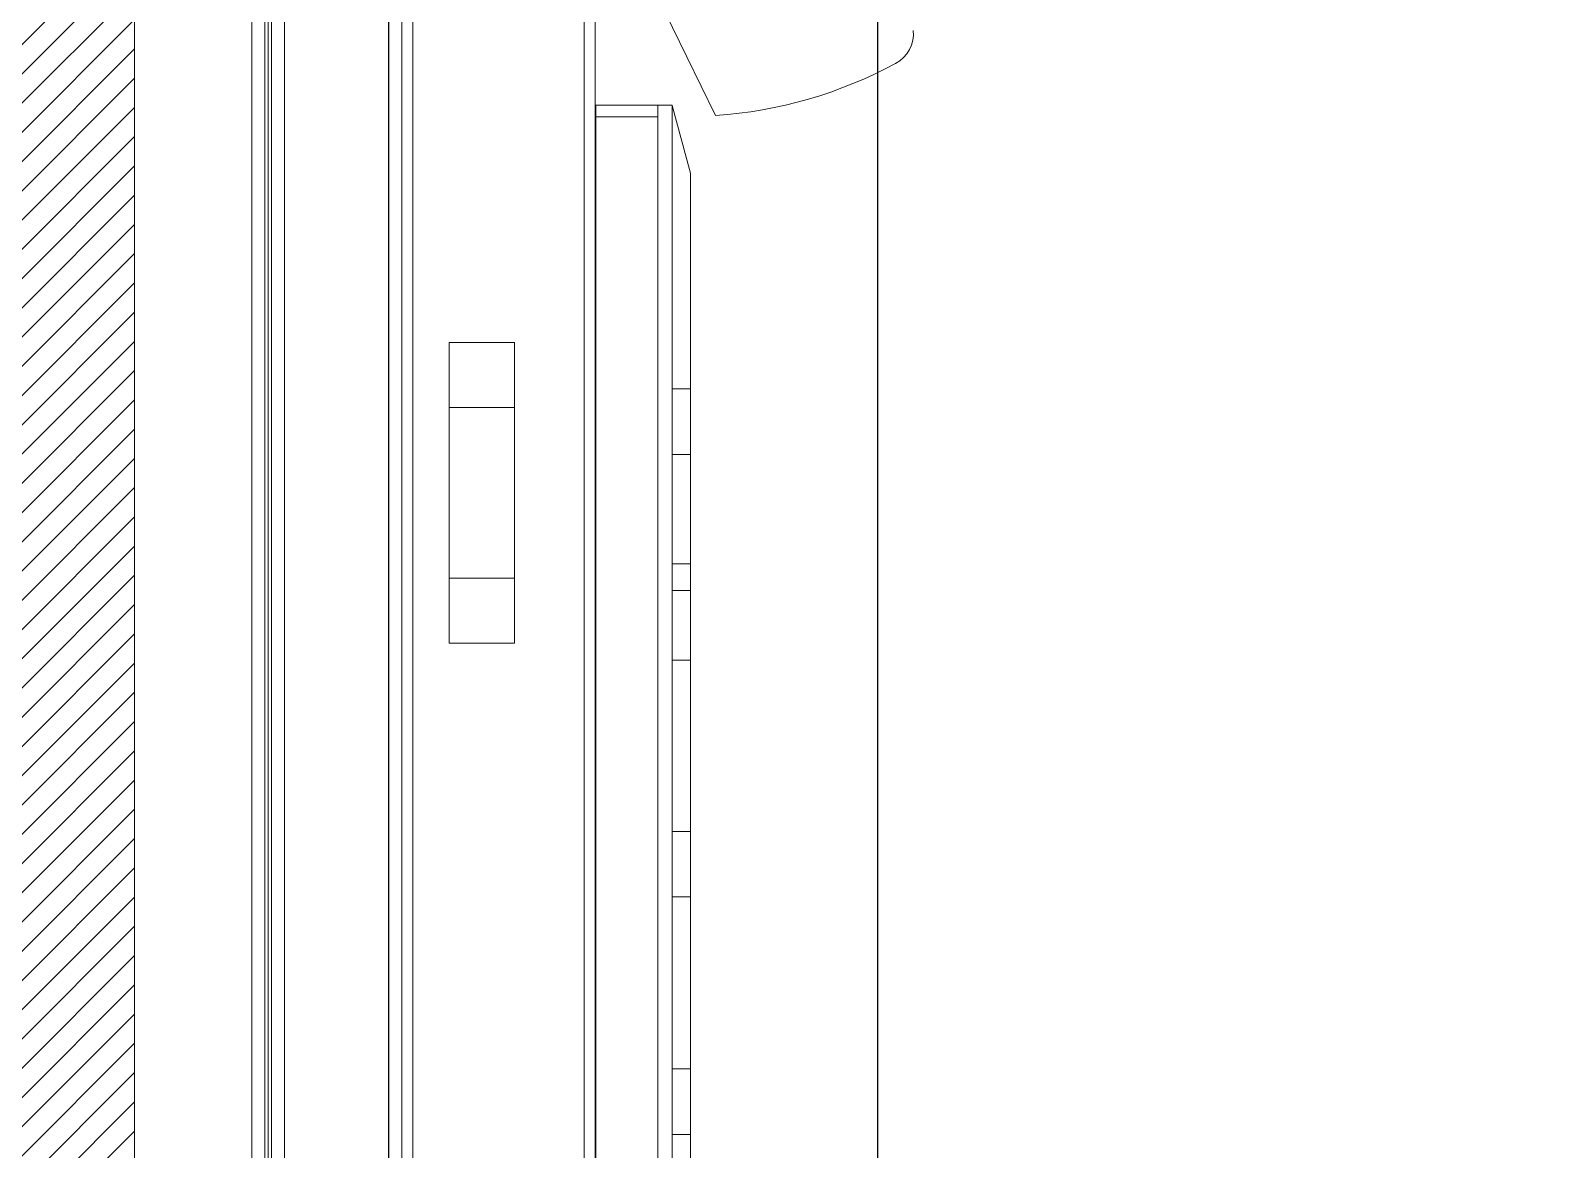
# Model space of a CAD drawing. Header units: millimetres. Extents: x 126 to 12547, y 1644 to 26714.
# Drawn here: x 10679.9 to 10913, y 1949.5 to 2121.3 of the extents above; entities that cross this region are included whole.
import ezdxf

# ---------------------------------------------------------------- set-up
doc = ezdxf.new("R2010")
doc.units = ezdxf.units.MM
doc.linetypes.add('BEARBEITUNGEN', pattern=[0])
for name, color, linetype, lineweight in [('F_ARREDI', 7, 'Continuous', 5), ('F_Guide', 1, 'Continuous', 9), ('F_MULTI laminato OPACO', 1, 'Continuous', 5)]:
    doc.layers.add(name, color=color, linetype=linetype, lineweight=lineweight)
doc.layers.add('F_Lavorazioni', color=12, linetype='Continuous')

# ---------------------------------------------------------------- blocks, each defined once
blk = doc.blocks.new('V_CAS.ra INTERNA_ pianta')
at = {"layer": 'F_Guide', "color": 8}
for p, q in [((272851.42, -83419.93), (272851.42, -82940.73)), ((272879.42, -83419.93), (272879.42, -82939.93)), ((272881.12, -83401.9), (272881.12, -82939.93)), ((272853.12, -83419.93), (272853.12, -82948.71)), ((272828.44, -83439.93), (272828.44, -83021.43)), ((272830.94, -83438.93), (272830.94, -83022.43)), ((272833.44, -83439.93), (272833.44, -83021.43)), ((272830.44, -83438.32), (272830.44, -83023.03)), ((272881.22, -83354.93), (272881.22, -83101.93)), ((272890.72, -83354.93), (272890.72, -83101.93)), ((272892.92, -83354.93), (272892.92, -83103.51)), ((272895.72, -83196.89), (272895.72, -83151.97)), ((272892.92, -83196.89), (272895.72, -83196.89)), ((272895.72, -83206.97), (272895.72, -83196.89)), ((272892.92, -83206.97), (272895.72, -83206.97)), ((272895.72, -83233.38), (272895.72, -83206.97)), ((272892.92, -83233.38), (272895.72, -83233.38)), ((272895.72, -83243.43), (272895.72, -83233.38)), ((272892.92, -83243.43), (272895.72, -83243.43)), ((272895.72, -83269.76), (272895.72, -83243.43)), ((272892.92, -83269.76), (272895.72, -83269.76)), ((272895.72, -83344.48), (272895.72, -83269.76)), ((272858.72, -83272.33), (272868.72, -83272.33)), ((272858.72, -83318.53), (272858.72, -83272.33)), ((272868.72, -83318.53), (272868.72, -83272.33)), ((272892.92, -83280.45), (272895.72, -83280.45)), ((272858.72, -83282.32), (272868.72, -83282.32)), ((272892.92, -83284.53), (272895.72, -83284.53)), ((272892.92, -83301.33), (272895.72, -83301.33)), ((272858.72, -83308.53), (272868.72, -83308.53)), ((272892.92, -83311.38), (272895.72, -83311.38)), ((272858.72, -83318.53), (272868.72, -83318.53)), ((272892.92, -83354.9), (272895.72, -83344.48)), ((272881.22, -83353.13), (272890.72, -83353.13)), ((272886.96, -83379.23), (272899.58, -83353.35)), ((272881.22, -83354.93), (272892.92, -83354.93)), ((272892.92, -83354.9), (272892.92, -83354.9))]:
    blk.add_line(p, q, dxfattribs=at)
for centre, radius, start, end in [((272895.02, -83420.9), 67.7, 61.6023, 86.1378), ((272924.74, -83365.92), 5.2, 354.3796, 61.6023)]:
    blk.add_arc(centre, radius, start, end, dxfattribs=at)
at = {"layer": 'F_Lavorazioni', "color": 14, "linetype": 'BEARBEITUNGEN', "true_color": 0xaa0000}
for p, q in [((272849.44, -82951.93), (272849.44, -83441.93)), ((272924.44, -83441.93), (272924.44, -82951.93))]:
    blk.add_line(p, q, dxfattribs=at)
at = {"layer": 'F_MULTI laminato OPACO', "color": 143, "true_color": 0x7aafdf}
for points in [[(272810.44, -82911.93), (272828.44, -82911.93), (272828.44, -83441.93), (272810.44, -83441.93)], [(272828.44, -83441.93), (273174.44, -83441.93), (273174.44, -82911.93), (272828.44, -82911.93)], [(272849.44, -83441.93), (272831.44, -83441.93), (272831.44, -82951.93), (272849.44, -82951.93)]]:
    blk.add_lwpolyline(points, close=True, dxfattribs=at)
blk = doc.blocks.new('ARMADIO_camera master_sol.C_pianta')
at = {"layer": 'F_MULTI laminato OPACO', "transparency": 33554508}
h = blk.add_hatch(dxfattribs=at)
h.set_pattern_fill('ANSI31', color=256)
h.set_pattern_definition([(45, (1485, 0), (-2.24506403, 2.24506403), [])])
h.paths.add_polyline_path([(719341.42, 531638.1), (719323.42, 531638.1), (719323.42, 531056.1), (719341.42, 531056.1)])
at = {"layer": 'F_MULTI laminato OPACO'}
for points in [[(719323.42, 531636.1), (718893.42, 531636.1), (718893.42, 531056.1), (719323.42, 531056.1)], [(719323.42, 531636.1), (719341.42, 531636.1), (719341.42, 531056.1), (719323.42, 531056.1)]]:
    blk.add_lwpolyline(points, close=True, dxfattribs=at)
at = {"layer": 'F_ARREDI', "xscale": -1}
blk.add_blockref('V_CAS.ra INTERNA_ pianta', (992133.86, 614527.02), dxfattribs=at)

msp = doc.modelspace()

# ---------------------------------------------------------------- block references
at = {"layer": 'F_ARREDI', "color": 2, "lineweight": 5, "rotation": 180}
msp.add_blockref('ARMADIO_camera master_sol.C_pianta', (730019.29, 533281.93), dxfattribs=at)

doc.saveas('drawing.dxf')
